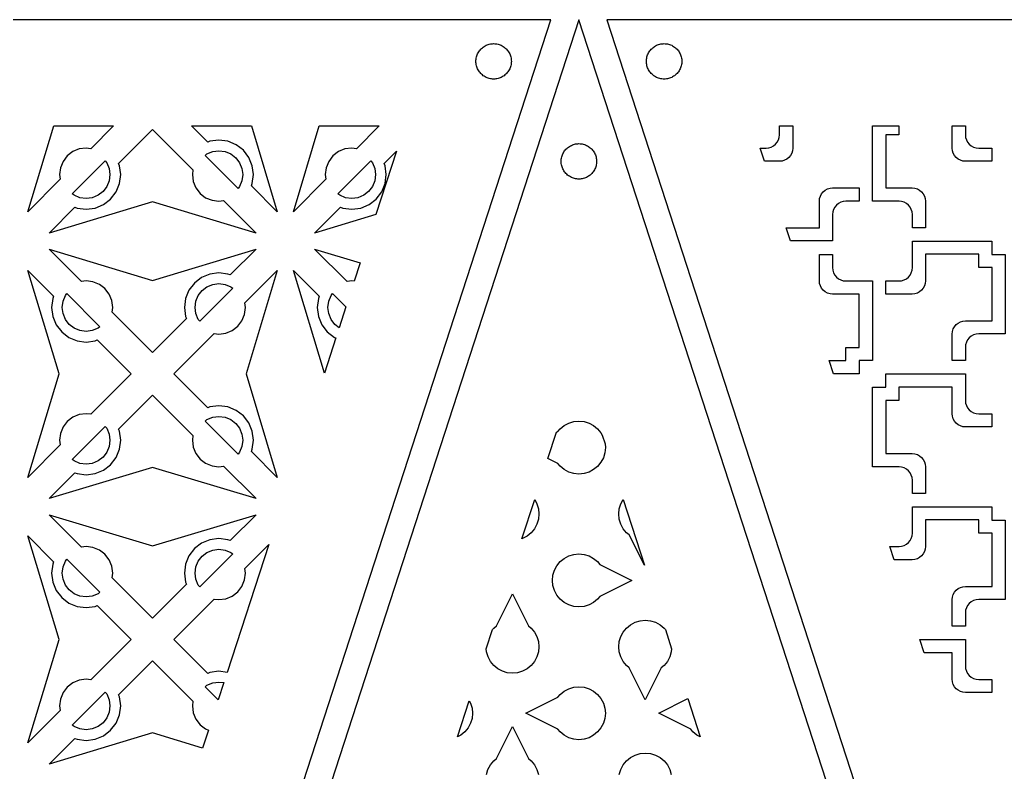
# Model space of a CAD drawing. Header units: metres. Extents: x 20 to 1108, y 20 to 485.
# Drawn here: x 891.5 to 1002.9, y 399.7 to 484.7 of the extents above; entities that cross this region are included whole.
import ezdxf

# ---------------------------------------------------------------- set-up
doc = ezdxf.new("R2010")
doc.units = ezdxf.units.M

msp = doc.modelspace()

# ---------------------------------------------------------------- linework, layer by layer
for p, q in [((951.544, 484.652), (801.544, 484.652)), ((876.544, 253.826), (951.544, 484.652)), ((954.698, 484.652), (879.698, 253.826)), ((1029.7, 253.826), (954.698, 484.652)), ((1107.85, 484.652), (957.853, 484.652)), ((957.853, 484.652), (1032.85, 253.826)), ((943.262, 480.802), (943.319, 480.913)), ((943.319, 480.913), (943.383, 481.022)), ((943.383, 481.022), (943.454, 481.126)), ((943.454, 481.126), (943.53, 481.225)), ((943.53, 481.225), (943.614, 481.319)), ((943.614, 481.319), (943.703, 481.408)), ((943.703, 481.408), (943.797, 481.491)), ((943.797, 481.491), (943.896, 481.569)), ((943.896, 481.569), (944, 481.639)), ((944, 481.639), (944.108, 481.703)), ((944.108, 481.703), (944.221, 481.76)), ((944.221, 481.76), (944.336, 481.81)), ((944.336, 481.81), (944.454, 481.853)), ((944.454, 481.853), (944.574, 481.888)), ((944.574, 481.888), (944.697, 481.915)), ((944.697, 481.915), (944.821, 481.935)), ((944.821, 481.935), (944.946, 481.946)), ((944.946, 481.946), (945.072, 481.95)), ((945.072, 481.95), (945.197, 481.946)), ((945.197, 481.946), (945.322, 481.935)), ((945.322, 481.935), (945.446, 481.915)), ((945.446, 481.915), (945.569, 481.888)), ((945.569, 481.888), (945.689, 481.853)), ((945.689, 481.853), (945.808, 481.81)), ((945.808, 481.81), (945.924, 481.76)), ((945.924, 481.76), (946.035, 481.703)), ((946.035, 481.703), (946.144, 481.639)), ((946.144, 481.639), (946.247, 481.569)), ((946.247, 481.569), (946.347, 481.491)), ((946.347, 481.491), (946.441, 481.408)), ((946.441, 481.408), (946.529, 481.319)), ((946.529, 481.319), (946.613, 481.225)), ((946.613, 481.225), (946.689, 481.126)), ((946.689, 481.126), (946.761, 481.022)), ((946.761, 481.022), (946.824, 480.913)), ((946.824, 480.913), (946.882, 480.802)), ((962.515, 480.802), (962.572, 480.913)), ((962.572, 480.913), (962.636, 481.022)), ((962.636, 481.022), (962.707, 481.126)), ((962.707, 481.126), (962.783, 481.225)), ((962.783, 481.225), (962.867, 481.319)), ((962.867, 481.319), (962.955, 481.408)), ((962.955, 481.408), (963.05, 481.491)), ((963.05, 481.491), (963.149, 481.569)), ((963.149, 481.569), (963.253, 481.639)), ((963.253, 481.639), (963.361, 481.703)), ((963.361, 481.703), (963.473, 481.76)), ((963.473, 481.76), (963.589, 481.81)), ((963.589, 481.81), (963.707, 481.853)), ((963.707, 481.853), (963.827, 481.888)), ((963.827, 481.888), (963.95, 481.915)), ((963.95, 481.915), (964.074, 481.935)), ((964.074, 481.935), (964.199, 481.946)), ((964.199, 481.946), (964.324, 481.95)), ((964.324, 481.95), (964.45, 481.946)), ((964.45, 481.946), (964.575, 481.935)), ((964.575, 481.935), (964.699, 481.915)), ((964.699, 481.915), (964.822, 481.888)), ((964.822, 481.888), (964.942, 481.853)), ((964.942, 481.853), (965.061, 481.81)), ((965.061, 481.81), (965.176, 481.76)), ((965.176, 481.76), (965.288, 481.703)), ((965.288, 481.703), (965.397, 481.639)), ((965.397, 481.639), (965.5, 481.569)), ((965.5, 481.569), (965.6, 481.491)), ((965.6, 481.491), (965.693, 481.408)), ((965.693, 481.408), (965.782, 481.319)), ((965.782, 481.319), (965.866, 481.225)), ((965.866, 481.225), (965.942, 481.126)), ((965.942, 481.126), (966.014, 481.022)), ((966.014, 481.022), (966.077, 480.913)), ((966.077, 480.913), (966.135, 480.802)), ((943.072, 479.95), (943.076, 480.075)), ((943.076, 479.824), (943.072, 479.95)), ((943.076, 480.075), (943.088, 480.201)), ((943.088, 479.699), (943.076, 479.824)), ((943.088, 480.201), (943.107, 480.325)), ((943.107, 480.325), (943.135, 480.447)), ((943.135, 480.447), (943.17, 480.569)), ((943.17, 480.569), (943.212, 480.687)), ((943.212, 480.687), (943.262, 480.802)), ((946.882, 480.802), (946.932, 480.687)), ((946.932, 480.687), (946.974, 480.569)), ((946.974, 480.569), (947.009, 480.447)), ((947.009, 480.447), (947.036, 480.325)), ((947.036, 480.325), (947.056, 480.201)), ((947.056, 480.201), (947.067, 480.075)), ((947.067, 479.824), (947.056, 479.699)), ((947.067, 480.075), (947.072, 479.95)), ((947.072, 479.95), (947.067, 479.824)), ((962.324, 479.95), (962.329, 480.075)), ((962.329, 479.824), (962.324, 479.95)), ((962.329, 480.075), (962.341, 480.201)), ((962.341, 479.699), (962.329, 479.824)), ((962.341, 480.201), (962.36, 480.325)), ((962.36, 480.325), (962.388, 480.447)), ((962.388, 480.447), (962.423, 480.569)), ((962.423, 480.569), (962.465, 480.687)), ((962.465, 480.687), (962.515, 480.802)), ((966.135, 480.802), (966.185, 480.687)), ((966.185, 480.687), (966.227, 480.569)), ((966.227, 480.569), (966.262, 480.447)), ((966.262, 480.447), (966.289, 480.325)), ((966.289, 480.325), (966.309, 480.201)), ((966.309, 480.201), (966.32, 480.075)), ((966.32, 479.824), (966.309, 479.699)), ((966.32, 480.075), (966.324, 479.95)), ((966.324, 479.95), (966.32, 479.824)), ((943.107, 479.575), (943.088, 479.699)), ((943.135, 479.453), (943.107, 479.575)), ((943.17, 479.332), (943.135, 479.453)), ((943.212, 479.214), (943.17, 479.332)), ((943.262, 479.099), (943.212, 479.214)), ((943.319, 478.986), (943.262, 479.099)), ((943.383, 478.878), (943.319, 478.986)), ((943.454, 478.775), (943.383, 478.878)), ((943.53, 478.675), (943.454, 478.775)), ((943.614, 478.581), (943.53, 478.675)), ((946.613, 478.675), (946.529, 478.581)), ((946.689, 478.775), (946.613, 478.675)), ((946.761, 478.878), (946.689, 478.775)), ((946.824, 478.986), (946.761, 478.878)), ((946.882, 479.099), (946.824, 478.986)), ((946.932, 479.214), (946.882, 479.099)), ((946.974, 479.332), (946.932, 479.214)), ((947.009, 479.453), (946.974, 479.332)), ((947.036, 479.575), (947.009, 479.453)), ((947.056, 479.699), (947.036, 479.575)), ((962.36, 479.575), (962.341, 479.699)), ((962.388, 479.453), (962.36, 479.575)), ((962.423, 479.332), (962.388, 479.453)), ((962.465, 479.214), (962.423, 479.332)), ((962.515, 479.099), (962.465, 479.214)), ((962.572, 478.986), (962.515, 479.099)), ((962.636, 478.878), (962.572, 478.986)), ((962.707, 478.775), (962.636, 478.878)), ((962.783, 478.675), (962.707, 478.775)), ((962.867, 478.581), (962.783, 478.675)), ((965.866, 478.675), (965.782, 478.581)), ((965.942, 478.775), (965.866, 478.675)), ((966.014, 478.878), (965.942, 478.775)), ((966.077, 478.986), (966.014, 478.878)), ((966.135, 479.099), (966.077, 478.986)), ((966.185, 479.214), (966.135, 479.099)), ((966.227, 479.332), (966.185, 479.214)), ((966.262, 479.453), (966.227, 479.332)), ((966.289, 479.575), (966.262, 479.453)), ((966.309, 479.699), (966.289, 479.575)), ((943.703, 478.492), (943.614, 478.581)), ((943.797, 478.409), (943.703, 478.492)), ((943.896, 478.332), (943.797, 478.409)), ((944, 478.262), (943.896, 478.332)), ((944.108, 478.197), (944, 478.262)), ((944.221, 478.141), (944.108, 478.197)), ((944.336, 478.091), (944.221, 478.141)), ((944.454, 478.048), (944.336, 478.091)), ((944.574, 478.013), (944.454, 478.048)), ((944.697, 477.986), (944.574, 478.013)), ((944.821, 477.966), (944.697, 477.986)), ((944.946, 477.954), (944.821, 477.966)), ((945.072, 477.95), (944.946, 477.954)), ((945.197, 477.954), (945.072, 477.95)), ((945.322, 477.966), (945.197, 477.954)), ((945.446, 477.986), (945.322, 477.966)), ((945.569, 478.013), (945.446, 477.986)), ((945.689, 478.048), (945.569, 478.013)), ((945.808, 478.091), (945.689, 478.048)), ((945.924, 478.141), (945.808, 478.091)), ((946.035, 478.197), (945.924, 478.141)), ((946.144, 478.262), (946.035, 478.197)), ((946.247, 478.332), (946.144, 478.262)), ((946.347, 478.409), (946.247, 478.332)), ((946.441, 478.492), (946.347, 478.409)), ((946.529, 478.581), (946.441, 478.492)), ((962.955, 478.492), (962.867, 478.581)), ((963.05, 478.409), (962.955, 478.492)), ((963.149, 478.332), (963.05, 478.409)), ((963.253, 478.262), (963.149, 478.332)), ((963.361, 478.197), (963.253, 478.262)), ((963.473, 478.141), (963.361, 478.197)), ((963.589, 478.091), (963.473, 478.141)), ((963.707, 478.048), (963.589, 478.091)), ((963.827, 478.013), (963.707, 478.048)), ((963.95, 477.986), (963.827, 478.013)), ((964.074, 477.966), (963.95, 477.986)), ((964.199, 477.954), (964.074, 477.966)), ((964.324, 477.95), (964.199, 477.954)), ((964.45, 477.954), (964.324, 477.95)), ((964.575, 477.966), (964.45, 477.954)), ((964.699, 477.986), (964.575, 477.966)), ((964.822, 478.013), (964.699, 477.986)), ((964.942, 478.048), (964.822, 478.013)), ((965.061, 478.091), (964.942, 478.048)), ((965.176, 478.141), (965.061, 478.091)), ((965.288, 478.197), (965.176, 478.141)), ((965.397, 478.262), (965.288, 478.197)), ((965.5, 478.332), (965.397, 478.262)), ((965.6, 478.409), (965.5, 478.332)), ((965.693, 478.492), (965.6, 478.409)), ((965.782, 478.581), (965.693, 478.492)), ((892.451, 462.964), (895.381, 472.652)), ((895.381, 472.652), (902.14, 472.652)), ((902.14, 472.652), (899.573, 470.086)), ((902.71, 468.414), (906.544, 472.248)), ((906.544, 472.248), (911.11, 467.682)), ((912.782, 470.819), (910.948, 472.652)), ((910.948, 472.652), (917.707, 472.652)), ((917.707, 472.652), (920.637, 462.964)), ((922.451, 462.964), (925.381, 472.652)), ((925.381, 472.652), (932.14, 472.652)), ((932.14, 472.652), (929.573, 470.086)), ((977.358, 471.652), (977.358, 472.652)), ((977.358, 472.652), (978.846, 472.652)), ((978.846, 472.652), (978.846, 470.152)), ((987.859, 464.158), (987.859, 472.652)), ((987.859, 472.652), (990.846, 472.652)), ((990.846, 472.652), (990.846, 471.659)), ((996.859, 470.153), (996.858, 472.652)), ((996.858, 472.652), (998.347, 472.652)), ((998.347, 472.652), (998.347, 471.652)), ((913.033, 470.923), (912.782, 470.819)), ((914.044, 471.056), (913.033, 470.923)), ((915.055, 470.923), (914.044, 471.056)), ((915.995, 470.533), (915.055, 470.923)), ((977.105, 470.816), (977.243, 471.076)), ((977.243, 471.076), (977.329, 471.36)), ((977.329, 471.36), (977.358, 471.652)), ((990.846, 471.659), (989.346, 471.658)), ((989.346, 471.658), (989.346, 465.646)), ((998.347, 471.652), (998.375, 471.36)), ((998.375, 471.36), (998.462, 471.076)), ((998.462, 471.076), (998.601, 470.816)), ((897.543, 469.753), (896.92, 469.277)), ((898.267, 470.053), (897.543, 469.753)), ((899.044, 470.155), (898.267, 470.053)), ((899.573, 470.086), (899.044, 470.155)), ((912.695, 469.488), (913.347, 469.758)), ((913.347, 469.758), (914.044, 469.85)), ((914.044, 469.85), (914.741, 469.758)), ((914.741, 469.758), (915.393, 469.488)), ((916.804, 469.913), (915.995, 470.533)), ((917.424, 469.104), (916.804, 469.913)), ((927.543, 469.753), (926.92, 469.277)), ((928.267, 470.053), (927.543, 469.753)), ((929.044, 470.155), (928.267, 470.053)), ((929.573, 470.086), (929.044, 470.155)), ((934.102, 469.808), (931.778, 462.652)), ((932.71, 468.414), (934.102, 469.808)), ((953.01, 469.725), (953.08, 469.828)), ((953.08, 469.828), (953.157, 469.927)), ((953.157, 469.927), (953.24, 470.022)), ((953.24, 470.022), (953.329, 470.11)), ((953.329, 470.11), (953.424, 470.193)), ((953.424, 470.193), (953.523, 470.271)), ((953.523, 470.271), (953.627, 470.341)), ((953.627, 470.341), (953.734, 470.405)), ((953.734, 470.405), (953.847, 470.462)), ((953.847, 470.462), (953.962, 470.512)), ((953.962, 470.512), (954.08, 470.554)), ((954.08, 470.554), (954.201, 470.589)), ((954.201, 470.589), (954.323, 470.617)), ((954.323, 470.617), (954.447, 470.636)), ((954.447, 470.636), (954.572, 470.649)), ((954.572, 470.649), (954.698, 470.652)), ((954.698, 470.652), (954.824, 470.649)), ((954.824, 470.649), (954.949, 470.636)), ((954.949, 470.636), (955.073, 470.617)), ((955.073, 470.617), (955.195, 470.589)), ((955.195, 470.589), (955.316, 470.554)), ((955.316, 470.554), (955.435, 470.512)), ((955.435, 470.512), (955.55, 470.462)), ((955.55, 470.462), (955.662, 470.405)), ((955.662, 470.405), (955.77, 470.341)), ((955.77, 470.341), (955.874, 470.271)), ((955.874, 470.271), (955.973, 470.193)), ((955.973, 470.193), (956.067, 470.11)), ((956.067, 470.11), (956.156, 470.022)), ((956.156, 470.022), (956.239, 469.927)), ((956.239, 469.927), (956.316, 469.828)), ((956.316, 469.828), (956.387, 469.725)), ((975.184, 470.147), (975.853, 470.147)), ((975.667, 468.658), (975.184, 470.147)), ((975.853, 470.147), (976.146, 470.175)), ((976.146, 470.175), (976.429, 470.262)), ((976.429, 470.262), (976.689, 470.401)), ((976.689, 470.401), (976.917, 470.588)), ((976.917, 470.588), (977.105, 470.816)), ((978.817, 469.861), (978.732, 469.581)), ((978.846, 470.152), (978.817, 469.861)), ((996.888, 469.861), (996.859, 470.153)), ((996.973, 469.581), (996.888, 469.861)), ((998.601, 470.816), (998.788, 470.588)), ((998.788, 470.588), (999.016, 470.401)), ((999.016, 470.401), (999.276, 470.262)), ((999.276, 470.262), (999.56, 470.176)), ((999.56, 470.176), (999.852, 470.147)), ((999.852, 470.147), (1001.35, 470.147)), ((1001.35, 470.147), (1001.35, 468.659)), ((896.443, 468.654), (896.144, 467.93)), ((896.92, 469.277), (896.443, 468.654)), ((897.478, 464.984), (901.214, 468.718)), ((901.214, 468.718), (901.38, 468.501)), ((912.478, 469.322), (912.695, 469.488)), ((916.213, 465.587), (912.478, 469.322)), ((915.393, 469.488), (915.951, 469.06)), ((915.951, 469.06), (916.38, 468.501)), ((917.813, 468.163), (917.424, 469.104)), ((926.443, 468.654), (926.144, 467.93)), ((926.92, 469.277), (926.443, 468.654)), ((927.478, 464.984), (931.214, 468.718)), ((931.214, 468.718), (931.38, 468.501)), ((952.698, 468.652), (952.702, 468.778)), ((952.702, 468.527), (952.698, 468.652)), ((952.702, 468.778), (952.714, 468.903)), ((952.714, 468.903), (952.733, 469.027)), ((952.733, 469.027), (952.761, 469.151)), ((952.761, 469.151), (952.796, 469.271)), ((952.796, 469.271), (952.839, 469.388)), ((952.839, 469.388), (952.889, 469.504)), ((952.889, 469.504), (952.945, 469.616)), ((952.945, 469.616), (953.01, 469.725)), ((956.387, 469.725), (956.451, 469.616)), ((956.451, 469.616), (956.508, 469.504)), ((956.508, 469.504), (956.558, 469.388)), ((956.558, 469.388), (956.601, 469.271)), ((956.601, 469.271), (956.636, 469.151)), ((956.636, 469.151), (956.663, 469.027)), ((956.663, 469.027), (956.683, 468.903)), ((956.683, 468.903), (956.694, 468.778)), ((956.694, 468.778), (956.698, 468.652)), ((956.698, 468.652), (956.694, 468.527)), ((977.352, 468.659), (975.667, 468.658)), ((977.644, 468.688), (977.352, 468.659)), ((977.924, 468.773), (977.644, 468.688)), ((978.183, 468.91), (977.924, 468.773)), ((978.409, 469.096), (978.183, 468.91)), ((978.595, 469.322), (978.409, 469.096)), ((978.732, 469.581), (978.595, 469.322)), ((997.11, 469.323), (996.973, 469.581)), ((997.296, 469.097), (997.11, 469.323)), ((997.523, 468.911), (997.296, 469.097)), ((997.781, 468.773), (997.523, 468.911)), ((998.061, 468.688), (997.781, 468.773)), ((998.353, 468.659), (998.061, 468.688)), ((1001.35, 468.659), (998.353, 468.659)), ((896.144, 467.93), (896.041, 467.152)), ((901.38, 468.501), (901.649, 467.85)), ((901.649, 467.85), (901.741, 467.152)), ((902.814, 468.163), (902.71, 468.414)), ((902.947, 467.152), (902.814, 468.163)), ((911.11, 467.682), (911.041, 467.152)), ((916.38, 468.501), (916.649, 467.85)), ((916.649, 467.85), (916.741, 467.152)), ((917.947, 467.152), (917.813, 468.163)), ((926.144, 467.93), (926.041, 467.152)), ((931.38, 468.501), (931.649, 467.85)), ((931.649, 467.85), (931.741, 467.152)), ((932.814, 468.163), (932.71, 468.414)), ((932.947, 467.152), (932.814, 468.163)), ((952.714, 468.402), (952.702, 468.527)), ((952.733, 468.277), (952.714, 468.402)), ((952.761, 468.155), (952.733, 468.277)), ((952.796, 468.034), (952.761, 468.155)), ((952.839, 467.916), (952.796, 468.034)), ((952.889, 467.801), (952.839, 467.916)), ((952.945, 467.69), (952.889, 467.801)), ((953.01, 467.581), (952.945, 467.69)), ((953.08, 467.478), (953.01, 467.581)), ((956.387, 467.581), (956.316, 467.478)), ((956.451, 467.69), (956.387, 467.581)), ((956.508, 467.801), (956.451, 467.69)), ((956.558, 467.916), (956.508, 467.801)), ((956.601, 468.034), (956.558, 467.916)), ((956.636, 468.155), (956.601, 468.034)), ((956.663, 468.277), (956.636, 468.155)), ((956.683, 468.402), (956.663, 468.277)), ((956.694, 468.527), (956.683, 468.402)), ((896.11, 466.624), (892.451, 462.964)), ((896.041, 467.152), (896.11, 466.624)), ((901.649, 466.455), (901.38, 465.804)), ((901.741, 467.152), (901.649, 466.455)), ((902.814, 466.142), (902.947, 467.152)), ((911.041, 467.152), (911.144, 466.375)), ((916.649, 466.455), (916.38, 465.804)), ((916.741, 467.152), (916.649, 466.455)), ((917.813, 466.142), (917.947, 467.152)), ((926.11, 466.624), (922.451, 462.964)), ((926.041, 467.152), (926.11, 466.624)), ((931.649, 466.455), (931.38, 465.804)), ((931.741, 467.152), (931.649, 466.455)), ((932.814, 466.142), (932.947, 467.152)), ((953.157, 467.377), (953.08, 467.478)), ((953.24, 467.283), (953.157, 467.377)), ((953.329, 467.194), (953.24, 467.283)), ((953.424, 467.111), (953.329, 467.194)), ((953.523, 467.034), (953.424, 467.111)), ((953.627, 466.964), (953.523, 467.034)), ((953.734, 466.901), (953.627, 466.964)), ((953.847, 466.843), (953.734, 466.901)), ((953.962, 466.793), (953.847, 466.843)), ((954.08, 466.75), (953.962, 466.793)), ((954.201, 466.715), (954.08, 466.75)), ((954.323, 466.689), (954.201, 466.715)), ((954.447, 466.668), (954.323, 466.689)), ((954.572, 466.656), (954.447, 466.668)), ((954.698, 466.652), (954.572, 466.656)), ((954.824, 466.656), (954.698, 466.652)), ((954.949, 466.668), (954.824, 466.656)), ((955.073, 466.689), (954.949, 466.668)), ((955.195, 466.715), (955.073, 466.689)), ((955.316, 466.75), (955.195, 466.715)), ((955.435, 466.793), (955.316, 466.75)), ((955.55, 466.843), (955.435, 466.793)), ((955.662, 466.901), (955.55, 466.843)), ((955.77, 466.964), (955.662, 466.901)), ((955.874, 467.034), (955.77, 466.964)), ((955.973, 467.111), (955.874, 467.034)), ((956.067, 467.194), (955.973, 467.111)), ((956.156, 467.283), (956.067, 467.194)), ((956.239, 467.377), (956.156, 467.283)), ((956.316, 467.478), (956.239, 467.377)), ((901.38, 465.804), (900.951, 465.246)), ((902.425, 465.201), (902.814, 466.142)), ((911.144, 466.375), (911.443, 465.652)), ((911.443, 465.652), (911.92, 465.028)), ((916.38, 465.804), (916.213, 465.587)), ((917.71, 465.892), (917.813, 466.142)), ((920.637, 462.964), (917.71, 465.892)), ((931.38, 465.804), (930.951, 465.246)), ((932.425, 465.201), (932.814, 466.142)), ((982.297, 465.209), (982.523, 465.395)), ((982.523, 465.395), (982.781, 465.532)), ((982.781, 465.532), (983.062, 465.617)), ((983.062, 465.617), (983.354, 465.646)), ((983.354, 465.646), (986.347, 465.646)), ((986.347, 465.646), (986.347, 464.158)), ((989.346, 465.646), (992.353, 465.646)), ((992.353, 465.646), (992.645, 465.617)), ((992.645, 465.617), (992.924, 465.532)), ((992.924, 465.532), (993.183, 465.394)), ((993.183, 465.394), (993.409, 465.208)), ((897.695, 464.817), (897.478, 464.984)), ((898.347, 464.547), (897.695, 464.817)), ((899.044, 464.455), (898.347, 464.547)), ((899.741, 464.547), (899.044, 464.455)), ((900.393, 464.817), (899.741, 464.547)), ((900.951, 465.246), (900.393, 464.817)), ((900.995, 463.773), (901.805, 464.393)), ((901.805, 464.393), (902.425, 465.201)), ((911.92, 465.028), (912.542, 464.552)), ((912.542, 464.552), (913.267, 464.252)), ((913.267, 464.252), (914.044, 464.15)), ((914.044, 464.15), (914.572, 464.219)), ((914.572, 464.219), (918.232, 460.56)), ((927.695, 464.817), (927.478, 464.984)), ((928.347, 464.547), (927.695, 464.817)), ((929.044, 464.455), (928.347, 464.547)), ((929.741, 464.547), (929.044, 464.455)), ((930.393, 464.817), (929.741, 464.547)), ((930.951, 465.246), (930.393, 464.817)), ((930.995, 463.773), (931.805, 464.393)), ((931.805, 464.393), (932.425, 465.201)), ((981.859, 464.152), (981.888, 464.444)), ((981.888, 464.444), (981.973, 464.724)), ((981.973, 464.724), (982.111, 464.983)), ((982.111, 464.983), (982.297, 465.209)), ((993.409, 465.208), (993.595, 464.982)), ((993.595, 464.982), (993.732, 464.724)), ((993.732, 464.724), (993.817, 464.444)), ((993.817, 464.444), (993.846, 464.152)), ((906.541, 464.093), (894.855, 460.56)), ((894.855, 460.56), (897.783, 463.486)), ((897.783, 463.486), (898.033, 463.383)), ((898.033, 463.383), (899.044, 463.249)), ((899.044, 463.249), (900.055, 463.383)), ((900.055, 463.383), (900.995, 463.773)), ((906.544, 464.094), (906.541, 464.095)), ((906.541, 464.095), (906.541, 464.093)), ((906.547, 464.095), (906.544, 464.094)), ((906.547, 464.093), (906.547, 464.095)), ((918.232, 460.56), (906.547, 464.093)), ((924.855, 460.56), (927.783, 463.486)), ((927.783, 463.486), (928.033, 463.383)), ((928.033, 463.383), (929.044, 463.249)), ((929.044, 463.249), (930.055, 463.383)), ((930.055, 463.383), (930.995, 463.773)), ((981.859, 461.146), (981.859, 464.152)), ((983.462, 463.229), (983.376, 462.945)), ((983.601, 463.489), (983.462, 463.229)), ((983.788, 463.717), (983.601, 463.489)), ((984.016, 463.904), (983.788, 463.717)), ((984.276, 464.043), (984.016, 463.904)), ((984.56, 464.13), (984.276, 464.043)), ((984.853, 464.158), (984.56, 464.13)), ((986.347, 464.158), (984.853, 464.158)), ((990.854, 464.158), (987.859, 464.158)), ((991.146, 464.129), (990.854, 464.158)), ((991.429, 464.043), (991.146, 464.129)), ((991.689, 463.904), (991.429, 464.043)), ((991.917, 463.717), (991.689, 463.904)), ((992.105, 463.489), (991.917, 463.717)), ((992.243, 463.229), (992.105, 463.489)), ((992.33, 462.945), (992.243, 463.229)), ((993.846, 464.152), (993.846, 461.158)), ((931.778, 462.652), (924.855, 460.56)), ((983.376, 462.945), (983.347, 462.653)), ((983.347, 462.653), (983.347, 459.659)), ((992.358, 462.652), (992.33, 462.945)), ((992.358, 461.158), (992.358, 462.652)), ((978.591, 459.659), (978.108, 461.146)), ((978.108, 461.146), (981.859, 461.146)), ((993.846, 461.158), (992.358, 461.158)), ((898.516, 455.086), (894.855, 458.745)), ((894.855, 458.745), (906.541, 455.212)), ((906.547, 455.212), (918.232, 458.745)), ((918.232, 458.745), (915.305, 455.819)), ((924.855, 458.745), (930.003, 457.189)), ((928.516, 455.086), (924.855, 458.745)), ((983.347, 459.659), (978.591, 459.659)), ((992.358, 456.652), (992.358, 459.646)), ((992.358, 459.646), (1001.35, 459.646)), ((1001.35, 459.646), (1001.35, 458.154)), ((981.859, 455.153), (981.859, 458.147)), ((981.859, 458.147), (983.347, 458.147)), ((983.347, 458.147), (983.347, 456.652)), ((999.858, 458.159), (993.846, 458.159)), ((993.846, 458.159), (993.846, 455.152)), ((999.859, 456.659), (999.858, 458.159)), ((1001.35, 458.154), (1001.34, 458.146)), ((1001.34, 458.146), (1001.35, 458.146)), ((1001.35, 458.146), (1001.35, 458.138)), ((1001.35, 458.138), (1001.35, 458.146)), ((1001.35, 458.146), (1002.85, 458.146)), ((1002.85, 458.146), (1002.85, 449.158)), ((930.003, 457.189), (929.33, 455.117)), ((983.347, 456.652), (983.375, 456.36)), ((992.329, 456.36), (992.358, 456.652)), ((1001.36, 456.658), (999.859, 456.659)), ((1001.36, 450.647), (1001.36, 456.658)), ((895.984, 444.655), (892.451, 456.341)), ((892.451, 456.341), (895.378, 453.413)), ((912.093, 455.532), (911.283, 454.912)), ((913.033, 455.922), (912.093, 455.532)), ((914.044, 456.056), (913.033, 455.922)), ((915.055, 455.922), (914.044, 456.056)), ((915.305, 455.819), (915.055, 455.922)), ((916.977, 452.681), (920.637, 456.341)), ((920.637, 456.341), (917.103, 444.655)), ((922.451, 456.341), (925.378, 453.413)), ((925.958, 444.741), (922.451, 456.341)), ((983.375, 456.36), (983.462, 456.076)), ((983.462, 456.076), (983.601, 455.816)), ((983.601, 455.816), (983.788, 455.588)), ((983.788, 455.588), (984.016, 455.401)), ((984.016, 455.401), (984.276, 455.262)), ((984.276, 455.262), (984.56, 455.176)), ((991.146, 455.175), (991.429, 455.262)), ((991.429, 455.262), (991.689, 455.401)), ((991.689, 455.401), (991.917, 455.588)), ((991.917, 455.588), (992.105, 455.816)), ((992.105, 455.816), (992.243, 456.076)), ((992.243, 456.076), (992.329, 456.36)), ((899.044, 455.155), (898.516, 455.086)), ((899.821, 455.053), (899.044, 455.155)), ((900.546, 454.753), (899.821, 455.053)), ((901.168, 454.277), (900.546, 454.753)), ((901.644, 453.653), (901.168, 454.277)), ((906.541, 455.212), (906.541, 455.21)), ((906.541, 455.21), (906.544, 455.211)), ((906.544, 455.211), (906.547, 455.21)), ((906.547, 455.21), (906.547, 455.212)), ((911.283, 454.912), (910.663, 454.104)), ((915.609, 454.321), (911.874, 450.587)), ((912.137, 454.06), (912.695, 454.488)), ((912.695, 454.488), (913.347, 454.758)), ((913.347, 454.758), (914.044, 454.85)), ((914.044, 454.85), (914.741, 454.758)), ((914.741, 454.758), (915.393, 454.488)), ((915.393, 454.488), (915.609, 454.321)), ((929.044, 455.155), (928.516, 455.086)), ((929.33, 455.117), (929.044, 455.155)), ((981.888, 454.861), (981.859, 455.153)), ((981.973, 454.581), (981.888, 454.861)), ((982.11, 454.323), (981.973, 454.581)), ((982.296, 454.097), (982.11, 454.323)), ((984.56, 455.176), (984.852, 455.147)), ((984.852, 455.147), (987.846, 455.147)), ((987.846, 455.147), (987.846, 446.159)), ((989.358, 453.659), (989.358, 455.147)), ((989.358, 455.147), (990.853, 455.147)), ((990.853, 455.147), (991.146, 455.175)), ((993.595, 454.322), (993.409, 454.096)), ((993.732, 454.581), (993.595, 454.322)), ((993.817, 454.861), (993.732, 454.581)), ((993.846, 455.152), (993.817, 454.861)), ((895.274, 453.163), (895.141, 452.152)), ((895.378, 453.413), (895.274, 453.163)), ((896.438, 452.85), (896.708, 453.501)), ((896.708, 453.501), (896.875, 453.718)), ((896.875, 453.718), (900.609, 449.983)), ((901.944, 452.93), (901.644, 453.653)), ((910.273, 453.163), (910.141, 452.152)), ((910.663, 454.104), (910.273, 453.163)), ((911.438, 452.85), (911.708, 453.501)), ((911.708, 453.501), (912.137, 454.06)), ((925.274, 453.163), (925.141, 452.152)), ((925.378, 453.413), (925.274, 453.163)), ((926.438, 452.85), (926.708, 453.501)), ((926.708, 453.501), (926.875, 453.718)), ((926.875, 453.718), (928.385, 452.208)), ((982.523, 453.911), (982.296, 454.097)), ((982.781, 453.773), (982.523, 453.911)), ((983.061, 453.688), (982.781, 453.773)), ((983.353, 453.659), (983.061, 453.688)), ((986.359, 453.659), (983.353, 453.659)), ((986.359, 447.647), (986.359, 453.659)), ((992.352, 453.659), (989.358, 453.659)), ((992.644, 453.688), (992.352, 453.659)), ((992.924, 453.773), (992.644, 453.688)), ((993.183, 453.91), (992.924, 453.773)), ((993.409, 454.096), (993.183, 453.91)), ((895.141, 452.152), (895.274, 451.142)), ((896.347, 452.153), (896.438, 452.85)), ((896.438, 451.455), (896.347, 452.153)), ((902.047, 452.152), (901.944, 452.93)), ((901.977, 451.623), (902.047, 452.152)), ((910.141, 452.152), (910.273, 451.142)), ((911.347, 452.153), (911.438, 452.85)), ((911.438, 451.455), (911.347, 452.153)), ((916.944, 451.375), (917.047, 452.152)), ((917.047, 452.152), (916.977, 452.681)), ((925.141, 452.152), (925.274, 451.142)), ((926.347, 452.153), (926.438, 452.85)), ((926.438, 451.455), (926.347, 452.153)), ((928.385, 452.208), (927.625, 449.87)), ((895.274, 451.142), (895.664, 450.201)), ((896.708, 450.804), (896.438, 451.455)), ((906.544, 447.057), (901.977, 451.623)), ((910.378, 450.891), (906.544, 447.057)), ((910.273, 451.142), (910.378, 450.891)), ((911.708, 450.804), (911.438, 451.455)), ((916.644, 450.651), (916.944, 451.375)), ((925.274, 451.142), (925.664, 450.201)), ((926.708, 450.804), (926.438, 451.455)), ((895.664, 450.201), (896.284, 449.392)), ((897.137, 450.245), (896.708, 450.804)), ((897.695, 449.817), (897.137, 450.245)), ((898.347, 449.547), (897.695, 449.817)), ((900.393, 449.817), (899.741, 449.547)), ((900.609, 449.983), (900.393, 449.817)), ((911.874, 450.587), (911.708, 450.804)), ((915.545, 449.552), (916.168, 450.028)), ((916.168, 450.028), (916.644, 450.651)), ((925.664, 450.201), (926.284, 449.392)), ((927.137, 450.245), (926.708, 450.804)), ((927.625, 449.87), (927.137, 450.245)), ((996.888, 449.444), (996.973, 449.724)), ((996.973, 449.724), (997.111, 449.983)), ((997.111, 449.983), (997.297, 450.209)), ((997.297, 450.209), (997.523, 450.395)), ((997.523, 450.395), (997.781, 450.532)), ((997.781, 450.532), (998.062, 450.617)), ((998.062, 450.617), (998.354, 450.646)), ((998.354, 450.646), (1001.36, 450.647)), ((896.284, 449.392), (897.093, 448.772)), ((897.093, 448.772), (898.033, 448.382)), ((899.044, 449.455), (898.347, 449.547)), ((899.741, 449.547), (899.044, 449.455)), ((908.948, 444.652), (913.515, 449.219)), ((913.515, 449.219), (914.044, 449.15)), ((914.044, 449.15), (914.821, 449.252)), ((914.821, 449.252), (915.545, 449.552)), ((927.247, 448.708), (925.958, 444.741)), ((926.284, 449.392), (927.093, 448.772)), ((927.093, 448.772), (927.247, 448.708)), ((996.859, 449.152), (996.888, 449.444)), ((996.859, 446.158), (996.859, 449.152)), ((998.788, 448.717), (998.601, 448.489)), ((999.016, 448.904), (998.788, 448.717)), ((999.276, 449.043), (999.016, 448.904)), ((999.56, 449.13), (999.276, 449.043)), ((999.853, 449.158), (999.56, 449.13)), ((1002.85, 449.158), (999.853, 449.158)), ((898.033, 448.382), (899.044, 448.249)), ((899.044, 448.249), (900.055, 448.382)), ((900.055, 448.382), (900.306, 448.486)), ((900.306, 448.486), (904.14, 444.652)), ((984.858, 446.146), (984.859, 447.646)), ((984.859, 447.646), (986.359, 447.647)), ((998.376, 447.945), (998.347, 447.653)), ((998.347, 447.653), (998.347, 446.158)), ((998.462, 448.229), (998.376, 447.945)), ((998.601, 448.489), (998.462, 448.229)), ((983.465, 444.659), (982.981, 446.146)), ((982.981, 446.146), (984.858, 446.146)), ((986.346, 446.159), (986.338, 446.159)), ((986.338, 446.159), (986.346, 446.151)), ((986.355, 446.159), (986.346, 446.167)), ((986.346, 446.167), (986.346, 446.159)), ((986.346, 446.151), (986.346, 444.659)), ((987.846, 446.159), (986.355, 446.159)), ((998.347, 446.158), (996.859, 446.158)), ((892.451, 432.964), (895.984, 444.65)), ((895.986, 444.655), (895.984, 444.655)), ((895.984, 444.65), (895.986, 444.65)), ((895.985, 444.652), (895.986, 444.655)), ((895.986, 444.65), (895.985, 444.652)), ((904.14, 444.652), (899.573, 440.086)), ((912.782, 440.819), (908.948, 444.652)), ((917.103, 444.655), (917.102, 444.655)), ((917.102, 444.655), (917.102, 444.652)), ((917.102, 444.652), (917.102, 444.65)), ((917.102, 444.65), (917.103, 444.65)), ((917.103, 444.65), (920.637, 432.964)), ((986.346, 444.659), (983.465, 444.659)), ((989.359, 443.154), (989.359, 444.646)), ((989.359, 444.646), (998.347, 444.646)), ((998.347, 444.646), (998.347, 441.652)), ((987.859, 434.158), (987.859, 443.146)), ((987.859, 443.146), (989.351, 443.146)), ((989.351, 443.146), (989.359, 443.138)), ((989.367, 443.146), (989.359, 443.154)), ((989.359, 443.138), (989.359, 443.146)), ((989.359, 443.146), (989.367, 443.146)), ((990.847, 443.159), (990.846, 441.659)), ((996.858, 443.159), (990.847, 443.159)), ((996.859, 440.153), (996.858, 443.159)), ((902.71, 438.414), (906.544, 442.248)), ((906.544, 442.248), (911.11, 437.682)), ((913.033, 440.923), (912.782, 440.819)), ((914.044, 441.056), (913.033, 440.923)), ((915.055, 440.923), (914.044, 441.056)), ((915.995, 440.533), (915.055, 440.923)), ((990.846, 441.659), (989.346, 441.658)), ((989.346, 441.658), (989.346, 435.646)), ((998.347, 441.652), (998.375, 441.36)), ((998.375, 441.36), (998.462, 441.076)), ((998.462, 441.076), (998.601, 440.816)), ((998.601, 440.816), (998.788, 440.588)), ((897.543, 439.753), (896.92, 439.277)), ((898.267, 440.053), (897.543, 439.753)), ((899.044, 440.155), (898.267, 440.053)), ((899.573, 440.086), (899.044, 440.155)), ((912.695, 439.488), (913.347, 439.758)), ((913.347, 439.758), (914.044, 439.85)), ((914.044, 439.85), (914.741, 439.758)), ((914.741, 439.758), (915.393, 439.488)), ((916.804, 439.913), (915.995, 440.533)), ((917.424, 439.104), (916.804, 439.913)), ((996.888, 439.861), (996.859, 440.153)), ((996.973, 439.581), (996.888, 439.861)), ((998.788, 440.588), (999.016, 440.401)), ((999.016, 440.401), (999.276, 440.262)), ((999.276, 440.262), (999.56, 440.176)), ((999.56, 440.176), (999.852, 440.147)), ((999.852, 440.147), (1001.35, 440.147)), ((1001.35, 440.147), (1001.35, 438.659)), ((896.443, 438.654), (896.144, 437.93)), ((896.92, 439.277), (896.443, 438.654)), ((897.478, 434.984), (901.214, 438.718)), ((901.214, 438.718), (901.38, 438.501)), ((912.478, 439.322), (912.695, 439.488)), ((916.213, 435.587), (912.478, 439.322)), ((915.393, 439.488), (915.951, 439.06)), ((915.951, 439.06), (916.38, 438.501)), ((917.813, 438.163), (917.424, 439.104)), ((952.581, 438.444), (953.035, 438.816)), ((953.035, 438.816), (953.554, 439.092)), ((953.554, 439.092), (954.114, 439.262)), ((954.114, 439.262), (954.698, 439.32)), ((954.698, 439.32), (955.282, 439.263)), ((955.282, 439.263), (955.843, 439.092)), ((955.843, 439.092), (956.361, 438.817)), ((956.361, 438.817), (956.815, 438.444)), ((997.11, 439.323), (996.973, 439.581)), ((997.296, 439.097), (997.11, 439.323)), ((997.523, 438.911), (997.296, 439.097)), ((997.781, 438.773), (997.523, 438.911)), ((998.061, 438.688), (997.781, 438.773)), ((998.353, 438.659), (998.061, 438.688)), ((1001.35, 438.659), (998.353, 438.659)), ((896.144, 437.93), (896.041, 437.152)), ((901.38, 438.501), (901.649, 437.85)), ((901.649, 437.85), (901.741, 437.152)), ((902.814, 438.163), (902.71, 438.414)), ((902.947, 437.152), (902.814, 438.163)), ((911.11, 437.682), (911.041, 437.152)), ((916.38, 438.501), (916.649, 437.85)), ((916.649, 437.85), (916.741, 437.152)), ((917.947, 437.152), (917.813, 438.163)), ((951.208, 435.078), (952.177, 438.06)), ((952.177, 438.06), (952.327, 438.134)), ((952.327, 438.134), (952.581, 438.444)), ((956.815, 438.444), (957.188, 437.99)), ((957.188, 437.99), (957.328, 437.728)), ((957.328, 437.728), (957.651, 436.731)), ((896.11, 436.624), (892.451, 432.964)), ((896.041, 437.152), (896.11, 436.624)), ((901.649, 436.455), (901.38, 435.804)), ((901.741, 437.152), (901.649, 436.455)), ((902.814, 436.142), (902.947, 437.152)), ((911.041, 437.152), (911.144, 436.375)), ((911.144, 436.375), (911.443, 435.652)), ((916.649, 436.455), (916.38, 435.804)), ((916.741, 437.152), (916.649, 436.455)), ((917.813, 436.142), (917.947, 437.152)), ((957.651, 436.731), (957.691, 436.326)), ((900.951, 435.246), (900.393, 434.817)), ((901.38, 435.804), (900.951, 435.246)), ((902.425, 435.201), (902.814, 436.142)), ((911.443, 435.652), (911.92, 435.028)), ((916.38, 435.804), (916.213, 435.587)), ((917.71, 435.892), (917.813, 436.142)), ((920.637, 432.964), (917.71, 435.892)), ((957.635, 435.742), (957.464, 435.182)), ((957.691, 436.326), (957.635, 435.742)), ((989.346, 435.646), (992.353, 435.646)), ((992.353, 435.646), (992.645, 435.617)), ((992.645, 435.617), (992.924, 435.532)), ((992.924, 435.532), (993.183, 435.394)), ((993.183, 435.394), (993.409, 435.208)), ((897.695, 434.817), (897.478, 434.984)), ((898.347, 434.547), (897.695, 434.817)), ((899.044, 434.455), (898.347, 434.547)), ((899.741, 434.547), (899.044, 434.455)), ((900.393, 434.817), (899.741, 434.547)), ((900.995, 433.773), (901.805, 434.393)), ((901.805, 434.393), (902.425, 435.201)), ((911.92, 435.028), (912.542, 434.552)), ((912.542, 434.552), (913.267, 434.252)), ((913.267, 434.252), (914.044, 434.15)), ((914.044, 434.15), (914.572, 434.219)), ((914.572, 434.219), (918.232, 430.56)), ((952.327, 434.519), (951.208, 435.078)), ((952.581, 434.209), (952.327, 434.519)), ((953.035, 433.837), (952.581, 434.209)), ((956.815, 434.208), (956.361, 433.837)), ((957.188, 434.662), (956.815, 434.208)), ((957.464, 435.182), (957.188, 434.662)), ((990.854, 434.158), (987.859, 434.158)), ((991.146, 434.129), (990.854, 434.158)), ((991.429, 434.043), (991.146, 434.129)), ((993.409, 435.208), (993.595, 434.982)), ((993.595, 434.982), (993.732, 434.724)), ((993.732, 434.724), (993.817, 434.444)), ((993.817, 434.444), (993.846, 434.152)), ((993.846, 434.152), (993.846, 431.158)), ((906.541, 434.093), (894.855, 430.56)), ((894.855, 430.56), (897.783, 433.486)), ((897.783, 433.486), (898.033, 433.383)), ((898.033, 433.383), (899.044, 433.249)), ((899.044, 433.249), (900.055, 433.383)), ((900.055, 433.383), (900.995, 433.773)), ((906.544, 434.094), (906.541, 434.095)), ((906.541, 434.095), (906.541, 434.093)), ((906.547, 434.095), (906.544, 434.094)), ((906.547, 434.093), (906.547, 434.095)), ((918.232, 430.56), (906.547, 434.093)), ((953.554, 433.561), (953.035, 433.837)), ((954.114, 433.39), (953.554, 433.561)), ((954.698, 433.332), (954.114, 433.39)), ((955.282, 433.391), (954.698, 433.332)), ((955.843, 433.561), (955.282, 433.391)), ((956.361, 433.837), (955.843, 433.561)), ((991.689, 433.904), (991.429, 434.043)), ((991.917, 433.717), (991.689, 433.904)), ((992.105, 433.489), (991.917, 433.717)), ((992.243, 433.229), (992.105, 433.489)), ((992.33, 432.945), (992.243, 433.229)), ((992.358, 432.652), (992.33, 432.945)), ((992.358, 431.158), (992.358, 432.652)), ((993.846, 431.158), (992.358, 431.158)), ((948.271, 426.038), (949.706, 430.455)), ((949.706, 430.455), (949.964, 429.971)), ((949.964, 429.971), (950.134, 429.41)), ((959.262, 429.41), (959.433, 429.971)), ((959.433, 429.971), (959.69, 430.455)), ((959.69, 430.455), (962.103, 423.031)), ((898.516, 425.086), (894.855, 428.745)), ((894.855, 428.745), (906.541, 425.212)), ((906.547, 425.212), (918.232, 428.745)), ((918.232, 428.745), (915.305, 425.819)), ((950.134, 429.41), (950.192, 428.826)), ((950.192, 428.826), (950.135, 428.242)), ((959.204, 428.826), (959.262, 429.41)), ((959.263, 428.242), (959.204, 428.826)), ((992.358, 426.652), (992.358, 429.646)), ((992.358, 429.646), (1001.35, 429.646)), ((1001.35, 429.646), (1001.35, 428.154)), ((949.964, 427.682), (949.688, 427.162)), ((950.135, 428.242), (949.964, 427.682)), ((959.433, 427.682), (959.263, 428.242)), ((959.708, 427.163), (959.433, 427.682)), ((999.858, 428.159), (993.846, 428.159)), ((993.846, 428.159), (993.846, 425.152)), ((999.859, 426.659), (999.858, 428.159)), ((1001.35, 428.154), (1001.34, 428.146)), ((1001.34, 428.146), (1001.35, 428.146)), ((1001.35, 428.146), (1001.35, 428.138)), ((1001.35, 428.138), (1001.35, 428.146)), ((1001.35, 428.146), (1002.85, 428.146)), ((1002.85, 428.146), (1002.85, 419.158)), ((895.984, 414.655), (892.451, 426.341)), ((892.451, 426.341), (895.378, 423.413)), ((948.861, 426.337), (948.343, 426.061)), ((949.315, 426.708), (948.861, 426.337)), ((949.688, 427.162), (949.315, 426.708)), ((960.081, 426.709), (959.708, 427.163)), ((960.39, 426.455), (960.081, 426.709)), ((962.103, 423.031), (960.39, 426.455)), ((992.243, 426.076), (992.329, 426.36)), ((992.329, 426.36), (992.358, 426.652)), ((1001.36, 426.658), (999.859, 426.659)), ((1001.36, 420.647), (1001.36, 426.658)), ((906.541, 425.212), (906.541, 425.21)), ((906.541, 425.21), (906.544, 425.211)), ((906.544, 425.211), (906.547, 425.21)), ((906.547, 425.21), (906.547, 425.212)), ((912.093, 425.532), (911.283, 424.912)), ((913.033, 425.922), (912.093, 425.532)), ((914.044, 426.056), (913.033, 425.922)), ((915.055, 425.922), (914.044, 426.056)), ((919.663, 425.367), (914.974, 410.934)), ((915.305, 425.819), (915.055, 425.922)), ((916.977, 422.681), (919.663, 425.367)), ((948.343, 426.061), (948.271, 426.038)), ((991.146, 425.175), (991.429, 425.262)), ((991.429, 425.262), (991.689, 425.401)), ((991.689, 425.401), (991.917, 425.588)), ((991.917, 425.588), (992.105, 425.816)), ((992.105, 425.816), (992.243, 426.076)), ((899.044, 425.155), (898.516, 425.086)), ((899.821, 425.053), (899.044, 425.155)), ((900.546, 424.753), (899.821, 425.053)), ((901.168, 424.277), (900.546, 424.753)), ((901.644, 423.653), (901.168, 424.277)), ((910.663, 424.104), (910.273, 423.163)), ((911.283, 424.912), (910.663, 424.104)), ((915.609, 424.321), (911.874, 420.587)), ((912.137, 424.06), (912.695, 424.488)), ((912.695, 424.488), (913.347, 424.758)), ((913.347, 424.758), (914.044, 424.85)), ((914.044, 424.85), (914.741, 424.758)), ((914.741, 424.758), (915.393, 424.488)), ((915.393, 424.488), (915.609, 424.321)), ((953.554, 424.092), (954.114, 424.262)), ((954.114, 424.262), (954.698, 424.32)), ((954.698, 424.32), (955.282, 424.263)), ((955.282, 424.263), (955.843, 424.092)), ((990.288, 423.659), (989.805, 425.147)), ((989.805, 425.147), (990.853, 425.147)), ((990.853, 425.147), (991.146, 425.175)), ((993.409, 424.096), (993.183, 423.91)), ((993.595, 424.322), (993.409, 424.096)), ((993.732, 424.581), (993.595, 424.322)), ((993.817, 424.861), (993.732, 424.581)), ((993.846, 425.152), (993.817, 424.861)), ((895.274, 423.163), (895.141, 422.152)), ((895.378, 423.413), (895.274, 423.163)), ((896.438, 422.85), (896.708, 423.501)), ((896.708, 423.501), (896.875, 423.718)), ((896.875, 423.718), (900.609, 419.983)), ((901.944, 422.93), (901.644, 423.653)), ((910.273, 423.163), (910.141, 422.152)), ((911.438, 422.85), (911.708, 423.501)), ((911.708, 423.501), (912.137, 424.06)), ((951.933, 422.471), (952.209, 422.989)), ((952.209, 422.989), (952.581, 423.443)), ((952.581, 423.443), (953.035, 423.816)), ((953.035, 423.816), (953.554, 424.092)), ((955.843, 424.092), (956.361, 423.816)), ((956.361, 423.816), (956.815, 423.443)), ((956.815, 423.443), (957.069, 423.134)), ((957.069, 423.134), (960.685, 421.326)), ((992.352, 423.659), (990.288, 423.659)), ((992.644, 423.688), (992.352, 423.659)), ((992.924, 423.773), (992.644, 423.688)), ((993.183, 423.91), (992.924, 423.773)), ((895.141, 422.152), (895.274, 421.142)), ((896.347, 422.153), (896.438, 422.85)), ((896.438, 421.455), (896.347, 422.153)), ((902.047, 422.152), (901.944, 422.93)), ((901.977, 421.623), (902.047, 422.152)), ((910.141, 422.152), (910.273, 421.142)), ((911.347, 422.153), (911.438, 422.85)), ((911.438, 421.455), (911.347, 422.153)), ((916.944, 421.375), (917.047, 422.152)), ((917.047, 422.152), (916.977, 422.681)), ((951.705, 421.326), (951.762, 421.91)), ((951.762, 421.91), (951.933, 422.471)), ((895.274, 421.142), (895.664, 420.201)), ((896.708, 420.804), (896.438, 421.455)), ((897.137, 420.245), (896.708, 420.804)), ((906.544, 417.057), (901.977, 421.623)), ((910.378, 420.891), (906.544, 417.057)), ((910.273, 421.142), (910.378, 420.891)), ((911.708, 420.804), (911.438, 421.455)), ((911.874, 420.587), (911.708, 420.804)), ((916.644, 420.651), (916.944, 421.375)), ((951.763, 420.741), (951.705, 421.326)), ((960.685, 421.326), (957.069, 419.519)), ((895.664, 420.201), (896.284, 419.392)), ((897.695, 419.817), (897.137, 420.245)), ((898.347, 419.547), (897.695, 419.817)), ((900.393, 419.817), (899.741, 419.547)), ((900.609, 419.983), (900.393, 419.817)), ((915.545, 419.552), (916.168, 420.028)), ((916.168, 420.028), (916.644, 420.651)), ((945.39, 416.197), (947.198, 419.813)), ((947.198, 419.813), (949.007, 416.197)), ((951.933, 420.182), (951.763, 420.741)), ((952.209, 419.662), (951.933, 420.182)), ((952.581, 419.208), (952.209, 419.662)), ((996.888, 419.444), (996.973, 419.724)), ((996.973, 419.724), (997.111, 419.983)), ((997.111, 419.983), (997.297, 420.209)), ((997.297, 420.209), (997.523, 420.395)), ((997.523, 420.395), (997.781, 420.532)), ((997.781, 420.532), (998.062, 420.617)), ((998.062, 420.617), (998.354, 420.646)), ((998.354, 420.646), (1001.36, 420.647)), ((896.284, 419.392), (897.093, 418.772)), ((897.093, 418.772), (898.033, 418.382)), ((899.044, 419.455), (898.347, 419.547)), ((899.741, 419.547), (899.044, 419.455)), ((908.948, 414.652), (913.515, 419.219)), ((913.515, 419.219), (914.044, 419.15)), ((914.044, 419.15), (914.821, 419.252)), ((914.821, 419.252), (915.545, 419.552)), ((953.035, 418.836), (952.581, 419.208)), ((953.554, 418.561), (953.035, 418.836)), ((954.114, 418.39), (953.554, 418.561)), ((955.843, 418.561), (955.282, 418.391)), ((956.361, 418.837), (955.843, 418.561)), ((956.815, 419.208), (956.361, 418.837)), ((957.069, 419.519), (956.815, 419.208)), ((996.859, 419.152), (996.888, 419.444)), ((996.859, 416.158), (996.859, 419.152)), ((998.788, 418.717), (998.601, 418.489)), ((999.016, 418.904), (998.788, 418.717)), ((999.276, 419.043), (999.016, 418.904)), ((999.56, 419.13), (999.276, 419.043)), ((999.853, 419.158), (999.56, 419.13)), ((1002.85, 419.158), (999.853, 419.158)), ((898.033, 418.382), (899.044, 418.249)), ((899.044, 418.249), (900.055, 418.382)), ((900.055, 418.382), (900.306, 418.486)), ((900.306, 418.486), (904.14, 414.652)), ((954.698, 418.332), (954.114, 418.39)), ((955.282, 418.391), (954.698, 418.332)), ((998.376, 417.945), (998.347, 417.653)), ((998.347, 417.653), (998.347, 416.158)), ((998.462, 418.229), (998.376, 417.945)), ((998.601, 418.489), (998.462, 418.229)), ((960.08, 415.943), (960.534, 416.316)), ((960.534, 416.316), (961.053, 416.592)), ((961.053, 416.592), (961.613, 416.762)), ((961.613, 416.762), (962.198, 416.819)), ((962.198, 416.819), (962.782, 416.763)), ((962.782, 416.763), (963.343, 416.592)), ((963.343, 416.592), (963.861, 416.316)), ((963.861, 416.316), (964.315, 415.943)), ((944.228, 413.594), (944.932, 415.761)), ((944.932, 415.761), (945.081, 415.943)), ((945.081, 415.943), (945.39, 416.197)), ((949.007, 416.197), (949.316, 415.943)), ((949.316, 415.943), (949.689, 415.489)), ((949.689, 415.489), (949.965, 414.971)), ((959.432, 414.971), (959.708, 415.489)), ((959.708, 415.489), (960.08, 415.943)), ((964.315, 415.943), (964.465, 415.761)), ((964.465, 415.761), (965.169, 413.593)), ((998.347, 416.158), (996.859, 416.158)), ((892.451, 402.964), (895.984, 414.65)), ((895.986, 414.655), (895.984, 414.655)), ((895.984, 414.65), (895.986, 414.65)), ((895.985, 414.652), (895.986, 414.655)), ((895.986, 414.65), (895.985, 414.652)), ((904.14, 414.652), (899.573, 410.086)), ((912.782, 410.819), (908.948, 414.652)), ((949.965, 414.971), (950.135, 414.41)), ((950.135, 414.41), (950.192, 413.826)), ((959.204, 413.826), (959.262, 414.41)), ((959.262, 414.41), (959.432, 414.971)), ((993.699, 413.159), (993.217, 414.646)), ((993.217, 414.646), (998.347, 414.646)), ((998.347, 414.646), (998.347, 411.652)), ((944.263, 413.242), (944.228, 413.594)), ((944.433, 412.682), (944.263, 413.242)), ((950.135, 413.242), (949.965, 412.682)), ((950.192, 413.826), (950.135, 413.242)), ((959.262, 413.242), (959.204, 413.826)), ((959.432, 412.682), (959.262, 413.242)), ((965.135, 413.242), (964.964, 412.682)), ((965.169, 413.593), (965.135, 413.242)), ((996.858, 413.159), (993.699, 413.159)), ((996.859, 410.153), (996.858, 413.159)), ((902.71, 408.414), (906.544, 412.248)), ((906.544, 412.248), (911.11, 407.682)), ((944.708, 412.163), (944.433, 412.682)), ((945.081, 411.709), (944.708, 412.163)), ((949.689, 412.163), (949.315, 411.709)), ((949.965, 412.682), (949.689, 412.163)), ((959.708, 412.163), (959.432, 412.682)), ((960.08, 411.709), (959.708, 412.163)), ((964.688, 412.162), (964.315, 411.708)), ((964.964, 412.682), (964.688, 412.162)), ((913.033, 410.923), (912.782, 410.819)), ((914.044, 411.056), (913.033, 410.923)), ((914.974, 410.934), (914.044, 411.056)), ((945.535, 411.337), (945.081, 411.709)), ((946.054, 411.061), (945.535, 411.337)), ((946.614, 410.89), (946.054, 411.061)), ((947.198, 410.833), (946.614, 410.89)), ((947.783, 410.891), (947.198, 410.833)), ((948.344, 411.061), (947.783, 410.891)), ((948.862, 411.337), (948.344, 411.061)), ((949.315, 411.709), (948.862, 411.337)), ((960.39, 411.455), (960.08, 411.709)), ((962.198, 407.84), (960.39, 411.455)), ((964.007, 411.455), (962.198, 407.84)), ((964.315, 411.708), (964.007, 411.455)), ((998.347, 411.652), (998.375, 411.36)), ((998.375, 411.36), (998.462, 411.076)), ((998.462, 411.076), (998.601, 410.816)), ((998.601, 410.816), (998.788, 410.588)), ((897.543, 409.753), (896.92, 409.277)), ((898.267, 410.053), (897.543, 409.753)), ((899.044, 410.155), (898.267, 410.053)), ((899.573, 410.086), (899.044, 410.155)), ((912.695, 409.488), (913.347, 409.758)), ((913.347, 409.758), (914.044, 409.85)), ((914.598, 409.777), (913.967, 407.834)), ((914.044, 409.85), (914.598, 409.777)), ((996.888, 409.861), (996.859, 410.153)), ((996.973, 409.581), (996.888, 409.861)), ((998.788, 410.588), (999.016, 410.401)), ((999.016, 410.401), (999.276, 410.262)), ((999.276, 410.262), (999.56, 410.176)), ((999.56, 410.176), (999.852, 410.147)), ((999.852, 410.147), (1001.35, 410.147)), ((1001.35, 410.147), (1001.35, 408.659)), ((896.443, 408.654), (896.144, 407.93)), ((896.92, 409.277), (896.443, 408.654)), ((897.478, 404.984), (901.214, 408.718)), ((901.214, 408.718), (901.38, 408.501)), ((912.478, 409.322), (912.695, 409.488)), ((913.967, 407.834), (912.478, 409.322)), ((952.581, 408.444), (953.035, 408.816)), ((953.035, 408.816), (953.554, 409.092)), ((953.554, 409.092), (954.114, 409.262)), ((954.114, 409.262), (954.698, 409.32)), ((954.698, 409.32), (955.282, 409.263)), ((955.282, 409.263), (955.843, 409.092)), ((955.843, 409.092), (956.361, 408.817)), ((956.361, 408.817), (956.815, 408.444)), ((997.11, 409.323), (996.973, 409.581)), ((997.296, 409.097), (997.11, 409.323)), ((997.523, 408.911), (997.296, 409.097)), ((997.781, 408.773), (997.523, 408.911)), ((998.061, 408.688), (997.781, 408.773)), ((998.353, 408.659), (998.061, 408.688)), ((1001.35, 408.659), (998.353, 408.659)), ((896.144, 407.93), (896.041, 407.152)), ((901.38, 408.501), (901.649, 407.85)), ((901.649, 407.85), (901.741, 407.152)), ((902.814, 408.163), (902.71, 408.414)), ((902.947, 407.152), (902.814, 408.163)), ((911.11, 407.682), (911.041, 407.152)), ((940.993, 403.641), (942.323, 407.734)), ((942.323, 407.734), (942.464, 407.471)), ((942.464, 407.471), (942.634, 406.91)), ((948.712, 406.326), (952.327, 408.134)), ((952.327, 408.134), (952.581, 408.444)), ((956.815, 408.444), (957.188, 407.99)), ((957.188, 407.99), (957.464, 407.471)), ((957.464, 407.471), (957.634, 406.911)), ((963.712, 406.326), (966.997, 407.969)), ((966.997, 407.969), (968.403, 403.641)), ((896.11, 406.624), (892.451, 402.964)), ((896.041, 407.152), (896.11, 406.624)), ((901.649, 406.455), (901.38, 405.804)), ((901.741, 407.152), (901.649, 406.455)), ((902.814, 406.142), (902.947, 407.152)), ((911.041, 407.152), (911.144, 406.375)), ((911.144, 406.375), (911.443, 405.652)), ((942.634, 406.91), (942.691, 406.325)), ((942.691, 406.325), (942.635, 405.741)), ((952.327, 404.519), (948.712, 406.326)), ((957.634, 406.911), (957.691, 406.326)), ((957.691, 406.326), (957.635, 405.742)), ((967.327, 404.519), (963.712, 406.326)), ((900.951, 405.246), (900.393, 404.817)), ((901.38, 405.804), (900.951, 405.246)), ((901.805, 404.393), (902.425, 405.201)), ((902.425, 405.201), (902.814, 406.142)), ((911.443, 405.652), (911.92, 405.028)), ((942.464, 405.182), (942.188, 404.662)), ((942.635, 405.741), (942.464, 405.182)), ((957.464, 405.182), (957.188, 404.662)), ((957.635, 405.742), (957.464, 405.182)), ((906.541, 404.093), (894.855, 400.56)), ((897.695, 404.817), (897.478, 404.984)), ((898.347, 404.547), (897.695, 404.817)), ((899.044, 404.455), (898.347, 404.547)), ((899.741, 404.547), (899.044, 404.455)), ((900.393, 404.817), (899.741, 404.547)), ((900.995, 403.773), (901.805, 404.393)), ((906.544, 404.094), (906.541, 404.095)), ((906.541, 404.095), (906.541, 404.093)), ((906.547, 404.095), (906.544, 404.094)), ((906.547, 404.093), (906.547, 404.095)), ((912.196, 402.385), (906.547, 404.093)), ((911.92, 405.028), (912.542, 404.552)), ((912.857, 404.421), (912.196, 402.385)), ((912.542, 404.552), (912.857, 404.421)), ((941.815, 404.208), (941.361, 403.837)), ((942.188, 404.662), (941.815, 404.208)), ((945.39, 401.197), (947.198, 404.813)), ((947.198, 404.813), (949.007, 401.197)), ((952.581, 404.209), (952.327, 404.519)), ((953.035, 403.837), (952.581, 404.209)), ((956.815, 404.208), (956.361, 403.837)), ((957.188, 404.662), (956.815, 404.208)), ((967.581, 404.209), (967.327, 404.519)), ((968.035, 403.837), (967.581, 404.209)), ((894.855, 400.56), (897.783, 403.486)), ((897.783, 403.486), (898.033, 403.383)), ((898.033, 403.383), (899.044, 403.249)), ((899.044, 403.249), (900.055, 403.383)), ((900.055, 403.383), (900.995, 403.773)), ((941.361, 403.837), (940.993, 403.641)), ((953.554, 403.561), (953.035, 403.837)), ((954.114, 403.39), (953.554, 403.561)), ((954.698, 403.332), (954.114, 403.39)), ((955.282, 403.391), (954.698, 403.332)), ((955.843, 403.561), (955.282, 403.391)), ((956.361, 403.837), (955.843, 403.561)), ((968.403, 403.641), (968.035, 403.837)), ((944.708, 400.489), (945.081, 400.943)), ((945.081, 400.943), (945.39, 401.197)), ((949.007, 401.197), (949.315, 400.943)), ((949.315, 400.943), (949.689, 400.489)), ((959.709, 400.489), (960.081, 400.943)), ((960.081, 400.943), (960.535, 401.316)), ((960.535, 401.316), (961.054, 401.592)), ((961.054, 401.592), (961.614, 401.762)), ((961.614, 401.762), (962.198, 401.819)), ((962.198, 401.819), (962.783, 401.763)), ((962.783, 401.763), (963.344, 401.592)), ((963.344, 401.592), (963.861, 401.316)), ((963.861, 401.316), (964.315, 400.943)), ((964.315, 400.943), (964.689, 400.489)), ((944.262, 399.41), (944.432, 399.971)), ((944.432, 399.971), (944.708, 400.489)), ((949.689, 400.489), (949.964, 399.971)), ((949.964, 399.971), (950.134, 399.41)), ((959.262, 399.41), (959.433, 399.971)), ((959.433, 399.971), (959.709, 400.489)), ((964.689, 400.489), (964.965, 399.971)), ((964.965, 399.971), (965.135, 399.41))]:
    msp.add_line(p, q)

doc.saveas('drawing.dxf')
